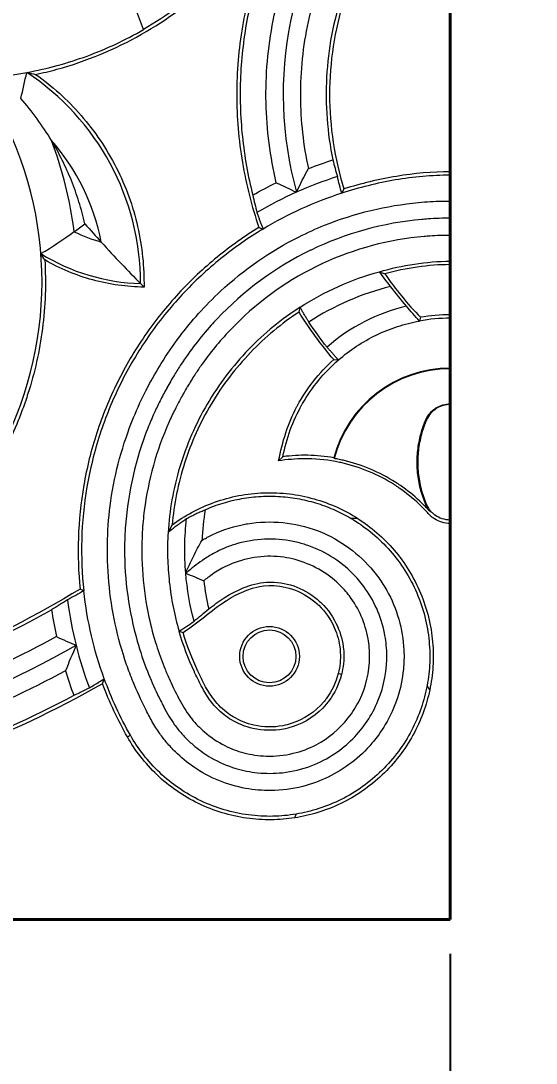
# Model space of a CAD drawing. Header units: millimetres. Extents: x 0 to 2376, y 0 to 1680.
# Drawn here: x 1218.1 to 1368, y 588.2 to 891.4 of the extents above; entities that cross this region are included whole.
import ezdxf

# ---------------------------------------------------------------- set-up
doc = ezdxf.new("R2010")
doc.units = ezdxf.units.MM
doc.layers.get('0').update_dxf_attribs({"lineweight": 35})
doc.layers.add('Архио', color=252, linetype='Continuous', lineweight=40)
doc.layers.add('Размеры', color=5, linetype='Continuous', lineweight=9)
doc.styles.add('Размер', font='arial.ttf', dxfattribs={"width": 0.8})
doc.dimstyles.new('M 1-1_h36_(M 1-8)', dxfattribs={"dimscale": 2, "dimtxt": 32, "dimasz": 25, "dimexe": 10, "dimexo": 5, "dimgap": 5, "dimtad": 1, "dimdec": 0, "dimtxsty": 'Размер', "dimblk": 'OBLIQUE', "dimcen": 2.5, "dimadec": 0, "dimazin": 0, "dimtfac": 1, "dimtdec": 0, "dimtmove": 0, "dimatfit": 3, "dimfxl": 0, "dimarcsym": 0})

# ---------------------------------------------------------------- blocks, each defined once
blk = doc.blocks.new('_Oblique')
at = {"color": 0, "linetype": 'ByBlock', "lineweight": -2}
blk.add_line((-0.5, -0.5), (0.5, 0.5), dxfattribs=at)
blk = doc.blocks.new('*D35')
at = {"layer": 'Defpoints', "color": 0, "transparency": 16777216}
for p in [(843, 630), (1343, 630), (1343, 510)]:
    blk.add_point(p, dxfattribs=at)
at = {"layer": 'Размеры', "color": 0, "lineweight": -2, "transparency": 16777216}
for p, q in [((843, 620), (843, 490)), ((1343, 620), (1343, 490)), ((843, 510), (1343, 510))]:
    blk.add_line(p, q, dxfattribs=at)
at = {"layer": 'Размеры', "color": 0, "lineweight": -2, "transparency": 16777216, "xscale": 50, "yscale": 50, "zscale": 50, "rotation": 180}
blk.add_blockref('_Oblique', (843, 510), dxfattribs=at)
at = {"layer": 'Размеры', "color": 0, "lineweight": -2, "transparency": 16777216, "xscale": 50, "yscale": 50, "zscale": 50}
blk.add_blockref('_Oblique', (1343, 510), dxfattribs=at)
at = {"layer": 'Размеры', "color": 0, "transparency": 16777216, "insert": (1093, 552.68), "char_height": 64, "attachment_point": 5, "style": 'Размер'}
blk.add_mtext('500', dxfattribs=at)

msp = doc.modelspace()

# ---------------------------------------------------------------- linework, layer by layer
at = {"layer": 'Архио'}
for p, q in [((1343, 630), (1343, 1170)), ((843, 630), (1343, 630))]:
    msp.add_line(p, q, dxfattribs=at)
at = {"layer": 'Размеры', "linetype": 'Continuous', "lineweight": 15}
for p, q in [((1253.81, 888.9), (1247.79, 904.9)), ((1312.09, 842.51), (1311.44, 841.26)), ((1287.35, 831.28), (1288.56, 830.85)), ((1322.39, 818.44), (1324, 817.84)), ((1252.95, 814.98), (1253.94, 813.96)), ((1299.03, 806.71), (1299.34, 808.11)), ((1334.39, 805.17), (1334.04, 804.09)), ((1309.11, 792.86), (1310.51, 792.76)), ((1293.1, 763.44), (1294.34, 764.62)), ((1309.3, 764.09), (1309.15, 764.32)), ((1316.15, 746.63), (1314.18, 746.67)), ((1337.26, 748.56), (1337.29, 748.58)), ((1262.11, 744.75), (1260.94, 742.57)), ((1236.42, 725.59), (1235.36, 726.12)), ((1264.14, 713.89), (1265.3, 713.49)), ((1311.37, 701.23), (1310.43, 701.53)), ((1241.86, 698.59), (1242.38, 700.04)), ((1337.04, 696.75), (1336.28, 698.06)), ((1249.1, 683.11), (1249.97, 683.6)), ((1297.78, 659.56), (1298.18, 660.64))]:
    msp.add_line(p, q, dxfattribs=at)
for radius in [8.68, 7.68]:
    msp.add_circle((1290.45, 706.54), radius, dxfattribs=at)
for centre, radius, start, end in [((1400.54, 870), 106.12, 141.322, 195.5421), ((1179.47, 814.99), 73.47, 359.9934, 56.6948), ((1118.5, 815.5), 105.77, 278.8484, 34.1329), ((1179.47, 814.99), 63.19, 11.0221, 41.1812), ((1118.5, 815.5), 116.05, 7.2143, 20.7378), ((1344.88, 737.41), 114.1, 107.6842, 120.6006), ((1254.61, 873.18), 47.94, 244.0431, 254.1202), ((1254.61, 873.18), 58.22, 238.2182, 268.3594), ((1344.88, 737.41), 79.1, 104.0645, 122.9398), ((1343, 755.38), 54.53, 103.4742, 131.0628), ((1343, 755.38), 35.01, 90, 165.2081), ((1343, 755.38), 34.81, 90, 165.5109), ((1093, 958.67), 286.17, 251.6657, 299.562)]:
    msp.add_arc(centre, radius, start, end, dxfattribs=at)
for points, knots in [([(1165.34, 880.07), (1162.34, 881.15), (1157.51, 883.15), (1145.18, 889.39), (1129.28, 900.8), (1117.04, 915.14), (1107.51, 930.3), (1102.44, 941.38), (1097.86, 957.57), (1095.88, 971.03), (1095.88, 985.87), (1097.44, 998.83), (1099.82, 1008.12), (1102.9, 1016.59), (1105.95, 1023.09), (1112.64, 1033.89), (1120.22, 1042.26), (1130.71, 1050.64), (1142.15, 1057.65), (1157.84, 1063.06), (1171.37, 1064.73), (1181.51, 1064.82), (1188.73, 1064.3), (1199.88, 1062.79), (1209.32, 1060.94), (1220.04, 1057.68), (1230.52, 1053.63), (1239.05, 1049.22), (1243.84, 1046.33)], [116.808412, 116.808412, 116.808412, 116.808412, 126.38749, 132.476393, 158.314987, 184.679389, 188.590675, 211.99811, 220.956232, 239.042734, 252.734477, 265.384236, 278.03675, 281.474688, 292.44831, 299.518941, 319.550414, 326.062168, 339.699928, 359.668778, 375.574311, 380.335094, 390.089792, 397.269004, 414.090521, 418.915033, 430.888375, 447.69052, 447.69052, 447.69052, 447.69052]), ([(1292.42, 844.33), (1291.53, 848.07), (1290.83, 851.9), (1289.83, 859.68), (1289.53, 863.63), (1289.36, 871.59), (1289.48, 875.59), (1290.18, 883.59), (1290.74, 887.59), (1292.3, 895.49), (1293.3, 899.4), (1295.7, 907.06), (1297.11, 910.82), (1300.29, 918.11), (1302.07, 921.65), (1305.96, 928.47), (1308.07, 931.75), (1310.31, 934.87)], [0, 0, 0, 0, 0.125, 0.125, 0.25, 0.25, 0.375, 0.375, 0.5, 0.5, 0.625, 0.625, 0.75, 0.75, 0.875, 0.875, 1, 1, 1, 1]), ([(1319.19, 930.06), (1317.12, 927.26), (1315.17, 924.32), (1311.57, 918.2), (1309.92, 915.02), (1306.95, 908.46), (1305.63, 905.09), (1303.36, 898.19), (1302.4, 894.67), (1300.88, 887.55), (1300.32, 883.95), (1299.57, 876.72), (1299.4, 873.1), (1299.43, 865.91), (1299.64, 862.34), (1300.43, 855.29), (1301, 851.82), (1301.74, 848.42)], [0, 0, 0, 0, 0.125, 0.125, 0.25, 0.25, 0.375, 0.375, 0.5, 0.5, 0.625, 0.625, 0.75, 0.75, 0.875, 0.875, 1, 1, 1, 1]), ([(1287.35, 908.72), (1285.27, 902.61), (1283.65, 896.25), (1281.47, 883.26), (1280.92, 876.63), (1280.92, 863.37), (1281.47, 856.74), (1283.65, 843.75), (1285.27, 837.39), (1287.35, 831.28)], [0, 0, 0, 0, 0.25, 0.25, 0.5, 0.5, 0.75, 0.75, 1, 1, 1, 1]), ([(1288.56, 909.15), (1286.69, 903.8), (1285.18, 898.24), (1282.98, 886.88), (1282.29, 881.09), (1281.77, 869.43), (1281.95, 863.57), (1283.15, 851.99), (1284.17, 846.27), (1285.59, 840.7)], [0, 0, 0, 0, 0.25, 0.25, 0.5, 0.5, 0.75, 0.75, 1, 1, 1, 1]), ([(1222.42, 875.83), (1224.5, 876.26), (1235.22, 878.83), (1253.46, 886.44), (1267.66, 896.88), (1273.94, 902.75)], [0, 0, 0, 0, 6.387636, 33.119613, 58.8947, 58.8947, 58.8947, 58.8947]), ([(1311.44, 898.74), (1310.22, 894.97), (1309.23, 891.09), (1307.76, 883.17), (1307.27, 879.14), (1306.83, 871.04), (1306.88, 866.97), (1307.49, 858.88), (1308.06, 854.87), (1308.88, 850.94)], [0, 0, 0, 0, 0.25, 0.25, 0.5, 0.5, 0.75, 0.75, 1, 1, 1, 1]), ([(1312.09, 897.49), (1310.73, 893.11), (1309.68, 888.59), (1308.27, 879.37), (1307.92, 874.69), (1307.92, 865.31), (1308.27, 860.63), (1309.68, 851.41), (1310.73, 846.89), (1312.09, 842.51)], [0, 0, 0, 0, 0.25, 0.25, 0.5, 0.5, 0.75, 0.75, 1, 1, 1, 1]), ([(1241.86, 698.59), (1214.61, 682.99), (1184.83, 671.69), (1122.84, 658.78), (1090.38, 657.3), (1043.19, 662.77), (1027.59, 665.84), (1006.39, 671.67), (1000.02, 673.64), (990.32, 677.25), (986.38, 678.87), (967.68, 687.56), (953.65, 697.43), (930.13, 721.03), (920.34, 735.06), (906.46, 764.93), (902.12, 781), (899.02, 813.95), (900.43, 831.05), (908.93, 863.25), (915.94, 878.49), (925.28, 892.07)], [0, 0, 0, 0, 94.183734, 94.397581, 189.962168, 190.408808, 236.950479, 237.502776, 256.361221, 256.935721, 268.567771, 269.113464, 318.812115, 319.250378, 369.056459, 369.387292, 418.068425, 418.285054, 468.656779, 468.767932, 518.226812, 518.226812, 518.226812, 518.226812]), ([(1219.82, 876.39), (1225.85, 877.48), (1231.69, 879.08), (1243.03, 883.25), (1248.51, 885.82), (1253.81, 888.9)], [0, 0, 0, 0, 0.5, 0.5, 1, 1, 1, 1]), ([(1233.54, 695.13), (1208.84, 681.97), (1182.21, 672.26), (1123.62, 659.86), (1091.2, 658.29), (1044.04, 663.64), (1028.45, 666.68), (1007.26, 672.46), (1000.89, 674.41), (991.18, 677.98), (987.25, 679.59), (968.54, 688.21), (954.5, 698.04), (930.97, 721.58), (921.17, 735.59), (907.34, 765.45), (903.03, 781.51), (900.03, 814.44), (901.5, 831.52), (909.29, 860.43), (914.5, 872.67), (921.25, 883.94)], [10.01263, 10.01263, 10.01263, 10.01263, 94.070978, 94.284826, 189.849413, 190.296053, 236.837723, 237.39002, 256.248466, 256.822965, 268.455016, 269.000709, 318.69936, 319.137623, 368.943703, 369.274537, 417.95567, 418.172299, 468.544024, 468.655177, 508.101426, 508.101426, 508.101426, 508.101426]), ([(1235.36, 726.12), (1210.22, 710.73), (1182.5, 699.42), (1124.5, 686.17), (1093.97, 684.34), (1049.59, 689.09), (1034.91, 691.89), (1015.15, 697.24), (1009.28, 699.02), (1000.76, 702.17), (997.46, 703.51), (981.99, 710.64), (970.34, 718.86), (950.97, 738.45), (942.93, 750.16), (931.73, 774.98), (928.33, 788.36), (926.24, 815.66), (927.71, 829.82), (935.41, 856.29), (941.56, 868.75), (949.64, 879.74)], [0, 0, 0, 0, 89.227761, 89.470289, 180.084948, 180.565632, 224.592716, 225.194971, 242.505742, 243.140275, 252.696672, 253.303193, 294.694414, 295.177024, 336.692157, 337.050854, 377.617526, 377.862623, 419.914903, 420.033159, 461.325805, 461.325805, 461.325805, 461.325805]), ([(1222.42, 875.83), (1224.79, 874.16), (1227.1, 872.32), (1231.53, 868.33), (1233.64, 866.18), (1237.62, 861.61), (1239.49, 859.19), (1242.91, 854.12), (1244.47, 851.46), (1247.26, 845.99), (1248.48, 843.17), (1250.55, 837.42), (1251.41, 834.5), (1252.75, 828.61), (1253.24, 825.65), (1253.85, 819.77), (1253.98, 816.84), (1253.94, 813.96)], [0, 0, 0, 0, 0.125, 0.125, 0.25, 0.25, 0.375, 0.375, 0.5, 0.5, 0.625, 0.625, 0.75, 0.75, 0.875, 0.875, 1, 1, 1, 1]), ([(943.5, 872.41), (938.07, 863.62), (933.79, 854.07), (926.84, 830.7), (925.27, 816.42), (927.21, 788.87), (930.57, 775.34), (941.71, 750.23), (949.76, 738.37), (969.19, 718.49), (980.9, 710.13), (996.46, 702.85), (999.79, 701.47), (1008.38, 698.26), (1014.29, 696.45), (1034.22, 691.02), (1049.03, 688.16), (1093.8, 683.31), (1124.62, 685.15), (1179.59, 697.75), (1204.28, 707.29), (1227.05, 720.08)], [10.880108, 10.880108, 10.880108, 10.880108, 41.876748, 41.995004, 84.047283, 84.292381, 124.859052, 125.21775, 166.732883, 167.215492, 208.606714, 209.213235, 218.769632, 219.404164, 236.714936, 237.31719, 281.344275, 281.824958, 372.439617, 372.682145, 451.029798, 451.029798, 451.029798, 451.029798]), ([(1236.72, 832.36), (1236.24, 834.52), (1235.67, 836.65), (1234.37, 840.84), (1233.64, 842.91), (1232.01, 846.97), (1231.11, 848.96), (1229.18, 852.85), (1228.14, 854.75), (1227.03, 856.6)], [0, 0, 0, 0, 0.25, 0.25, 0.5, 0.5, 0.75, 0.75, 1, 1, 1, 1]), ([(1343, 846.49), (1337.67, 846.49), (1332.31, 846.01), (1321.74, 844.21), (1316.51, 842.89), (1311.44, 841.26)], [0, 0, 0, 0, 0.5, 0.5, 1, 1, 1, 1]), ([(1343, 847.49), (1337.78, 847.49), (1332.55, 847.03), (1322.19, 845.32), (1317.07, 844.06), (1312.09, 842.51)], [0, 0, 0, 0, 0.5, 0.5, 1, 1, 1, 1]), ([(1311.44, 841.26), (1307.45, 839.97), (1303.52, 838.45), (1295.87, 834.97), (1292.15, 833.01), (1288.56, 830.85)], [0, 0, 0, 0, 0.5, 0.5, 1, 1, 1, 1]), ([(1270.85, 740.33), (1271.26, 740.57), (1271.84, 740.9), (1275.54, 742.86), (1279.56, 744.29), (1290.28, 746.3), (1298.96, 745.43), (1312.33, 739.78), (1319.51, 733.76), (1327.13, 721.86), (1329.76, 712.58), (1329.43, 698.92), (1326.29, 689.41), (1318.54, 678.5), (1310.23, 672.13), (1299.71, 668.26), (1291.51, 667.21), (1283.21, 667.92), (1275.53, 670.17), (1268.63, 673.87), (1263.77, 677.91), (1260.62, 681.31), (1258.77, 683.7), (1257.35, 685.83), (1255.92, 688.22), (1253.63, 692.64), (1251.12, 698.09), (1248.02, 706.28), (1244.22, 719.87), (1242.73, 736.05), (1244.47, 756.42), (1248.52, 771.09), (1253.41, 781.74), (1256.12, 786.97), (1259.16, 792.29), (1264.04, 799.41), (1269.82, 806.44), (1280.48, 817.32), (1292.98, 825.99), (1312.53, 834.81), (1326.67, 838.22), (1339.14, 838.96), (1342.2, 839), (1343, 839)], [29.569787, 29.569787, 29.569787, 29.569787, 31.016517, 31.577559, 42.132833, 43.671143, 64.29781, 67.413183, 87.204077, 91.516342, 109.763793, 115.351713, 132.421617, 139.085195, 155.337211, 163.178665, 172.553816, 179.953657, 188.057577, 196.42398, 203.312606, 206.939796, 210.32299, 212.372288, 214.617617, 218.674644, 227.292086, 232.595879, 244.934106, 269.608589, 280.941492, 306.145395, 314.950708, 316.075444, 323.807502, 333.315193, 341.943624, 351.081605, 378.975732, 387.115883, 415.363029, 422.168455, 424.561367, 424.561367, 424.561367, 424.561367]), ([(1343, 834), (1340.85, 834), (1338.09, 833.9), (1324.17, 832.8), (1312.53, 829.59), (1292.21, 819.75), (1282.22, 812.38), (1270.78, 799.94), (1266.64, 794.54), (1262.66, 788.25), (1261.3, 785.89), (1259.9, 783.35), (1258.6, 780.9), (1256.76, 777.06), (1251.85, 765.48), (1248.77, 752.11), (1247.93, 731.04), (1249.92, 716.58), (1254.6, 702.73), (1257.34, 696.44), (1259.52, 692.14), (1261.14, 689.18), (1262.32, 687.37), (1263.65, 685.54), (1264.79, 684.15), (1266.7, 682.14), (1269.32, 679.74), (1273.96, 676.51), (1280.14, 673.85), (1287.2, 672.43), (1294.7, 672.45), (1302.44, 674.29), (1311.31, 678.92), (1318.01, 685.59), (1323.37, 695.74), (1325.05, 704.71), (1323.7, 716.37), (1320.15, 724.41), (1312.27, 733.53), (1305.01, 738.02), (1293.17, 741.11), (1284.97, 740.78), (1277.04, 737.98), (1273.98, 736.44), (1271.21, 734.69), (1269.14, 733.16), (1267.35, 731.75), (1266.33, 730.96), (1266.07, 730.76)], [27.493216, 27.493216, 27.493216, 27.493216, 33.941094, 35.785431, 69.373207, 69.569433, 103.556185, 105.965271, 120.296971, 123.916019, 128.283563, 128.472353, 132.610368, 136.600213, 141.249789, 170.325995, 177.292299, 204.491067, 213.688049, 221.08614, 225.050352, 228.173254, 231.189122, 231.521379, 234.971766, 236.553603, 239.857862, 245.602736, 253.462156, 259.913688, 267.123157, 275.805703, 283.588053, 296.958245, 303.615758, 317.872849, 323.74177, 338.696894, 343.608487, 359.840826, 363.562401, 380.300502, 383.733993, 388.736369, 390.561565, 393.569772, 396.438934, 397.423632, 397.423632, 397.423632, 397.423632]), ([(1286.8, 835.62), (1286.91, 835.3), (1287.13, 834.65), (1287.48, 833.7), (1287.83, 832.74), (1288.19, 831.79), (1288.44, 831.16), (1288.56, 830.85)], [0, 0, 0, 0, 0.200202, 0.400298, 0.600294, 0.800193, 1, 1, 1, 1]), ([(1287.35, 831.28), (1283.19, 828.73), (1279.11, 825.85), (1271.28, 819.44), (1267.52, 815.92), (1260.48, 808.3), (1257.2, 804.2), (1251.22, 795.52), (1248.53, 790.95), (1243.84, 781.45), (1241.83, 776.54), (1238.57, 766.52), (1237.31, 761.42), (1235.53, 751.2), (1235.01, 746.08), (1234.68, 735.97), (1234.86, 730.98), (1235.36, 726.12)], [0, 0, 0, 0, 0.125, 0.125, 0.25, 0.25, 0.375, 0.375, 0.5, 0.5, 0.625, 0.625, 0.75, 0.75, 0.875, 0.875, 1, 1, 1, 1]), ([(1288.56, 830.85), (1284.37, 828.32), (1280.27, 825.46), (1272.38, 819.09), (1268.6, 815.58), (1261.51, 807.97), (1258.2, 803.87), (1252.18, 795.18), (1249.48, 790.6), (1244.76, 781.08), (1242.75, 776.14), (1239.49, 766.09), (1238.23, 760.98), (1236.47, 750.72), (1235.97, 745.59), (1235.68, 735.46), (1235.89, 730.46), (1236.42, 725.59)], [0, 0, 0, 0, 0.125, 0.125, 0.25, 0.25, 0.375, 0.375, 0.5, 0.5, 0.625, 0.625, 0.75, 0.75, 0.875, 0.875, 1, 1, 1, 1]), ([(1343, 829), (1341.03, 829), (1338.5, 828.91), (1325.76, 827.93), (1315.1, 825.1), (1296.37, 816.37), (1287.11, 809.83), (1276.34, 798.73), (1272.4, 793.91), (1268.58, 788.28), (1267.27, 786.16), (1265.91, 783.88), (1264.66, 781.68), (1262.85, 778.22), (1257.93, 767.82), (1254.57, 755.74), (1252.79, 736.53), (1253.84, 723.22), (1257.27, 710.3), (1259.39, 704.4), (1261.11, 700.33), (1262.4, 697.53), (1263.29, 695.77), (1264.25, 693.93), (1265.03, 692.49), (1266.35, 690.32), (1268.25, 687.69), (1271.85, 683.97), (1276.98, 680.55), (1283.15, 678.21), (1289.93, 677.2), (1297.18, 677.95), (1305.76, 681.17), (1312.41, 686.74), (1318.03, 695.61), (1319.93, 703.77), (1319.06, 714.48), (1315.8, 721.87), (1308.51, 730.15), (1301.68, 733.98), (1290.7, 736.23), (1283.21, 735.3), (1276.26, 732.02), (1273.64, 730.3), (1271.91, 728.98), (1271.39, 728.58), (1271.32, 728.53)], [27.480247, 27.480247, 27.480247, 27.480247, 33.941094, 35.785431, 69.373207, 69.569433, 103.556185, 105.965271, 120.296971, 123.916019, 128.283563, 128.472353, 132.610368, 136.600213, 141.249789, 170.325995, 177.292299, 204.491067, 213.688049, 221.08614, 225.050352, 228.173254, 231.189122, 231.521379, 234.971766, 236.553603, 239.857862, 245.602736, 253.462156, 259.913688, 267.123157, 275.805703, 283.588053, 296.958245, 303.615758, 317.872849, 323.74177, 338.696894, 343.608487, 359.840826, 363.562401, 380.300502, 383.733993, 388.736369, 390.561565, 390.868921, 390.868921, 390.868921, 390.868921]), ([(1241.5, 827.07), (1243.48, 824.88), (1245.41, 822.79), (1249.22, 818.78), (1251.09, 816.85), (1252.95, 814.98)], [0, 0, 0, 0, 0.5, 0.5, 1, 1, 1, 1]), ([(1225.08, 821.85), (1225.28, 818.5), (1225.32, 815.15), (1225.09, 808.49), (1224.82, 805.18), (1223.56, 795.38), (1222.12, 789.02), (1219.7, 781.45), (1219.19, 779.96), (1218.37, 777.75), (1218.09, 777.01), (1217.51, 775.55), (1217.21, 774.82), (1215.68, 771.17), (1214.3, 768.27), (1211.27, 762.55), (1209.61, 759.74), (1206, 754.24), (1204.06, 751.55), (1199.91, 746.35), (1197.7, 743.83), (1193.05, 739), (1190.6, 736.69), (1185.49, 732.3), (1182.83, 730.23), (1177.34, 726.35), (1174.5, 724.54), (1168.7, 721.21), (1165.73, 719.69), (1159.7, 716.95), (1156.64, 715.73), (1147.39, 712.51), (1141.12, 710.97), (1134.92, 710.01)], [0, 0, 0, 0, 0.0625, 0.0625, 0.125, 0.125, 0.25, 0.25, 0.28125, 0.28125, 0.296875, 0.296875, 0.3125, 0.3125, 0.375, 0.375, 0.4375, 0.4375, 0.5, 0.5, 0.5625, 0.5625, 0.625, 0.625, 0.6875, 0.6875, 0.75, 0.75, 0.8125, 0.8125, 0.875, 0.875, 1, 1, 1, 1]), ([(1253.94, 813.96), (1251.45, 813.99), (1248.94, 814.17), (1243.95, 814.87), (1241.46, 815.38), (1236.57, 816.71), (1234.17, 817.54), (1229.5, 819.48), (1227.24, 820.6), (1225.08, 821.85)], [0, 0, 0, 0, 0.25, 0.25, 0.5, 0.5, 0.75, 0.75, 1, 1, 1, 1]), ([(1322.39, 818.44), (1325.73, 819.37), (1329.15, 820.14), (1336.05, 821.19), (1339.53, 821.49), (1343, 821.49)], [0, 0, 0, 0, 0.5, 0.5, 1, 1, 1, 1]), ([(1343, 820.49), (1339.8, 820.49), (1336.6, 820.23), (1330.24, 819.31), (1327.09, 818.64), (1324, 817.84)], [0, 0, 0, 0, 0.5, 0.5, 1, 1, 1, 1]), ([(1299.34, 808.11), (1302.88, 810.39), (1306.61, 812.42), (1314.34, 815.88), (1318.33, 817.32), (1322.39, 818.44)], [0, 0, 0, 0, 0.5, 0.5, 1, 1, 1, 1]), ([(1299.34, 808.11), (1296.68, 806.4), (1294.08, 804.51), (1289.07, 800.4), (1286.65, 798.18), (1282.07, 793.43), (1279.9, 790.91), (1275.87, 785.59), (1274.01, 782.81), (1270.63, 777.04), (1269.11, 774.05), (1266.45, 767.94), (1265.3, 764.81), (1263.4, 758.5), (1262.64, 755.3), (1261.51, 748.92), (1261.14, 745.73), (1260.94, 742.57)], [0, 0, 0, 0, 0.125, 0.125, 0.25, 0.25, 0.375, 0.375, 0.5, 0.5, 0.625, 0.625, 0.75, 0.75, 0.875, 0.875, 1, 1, 1, 1]), ([(1299.03, 806.71), (1296.52, 805.05), (1294.07, 803.24), (1289.35, 799.31), (1287.08, 797.19), (1282.76, 792.69), (1280.71, 790.3), (1276.89, 785.29), (1275.11, 782.66), (1271.88, 777.23), (1270.41, 774.42), (1267.82, 768.67), (1266.7, 765.74), (1264.79, 759.79), (1264.01, 756.79), (1262.8, 750.76), (1262.37, 747.75), (1262.11, 744.75)], [0, 0, 0, 0, 0.125, 0.125, 0.25, 0.25, 0.375, 0.375, 0.5, 0.5, 0.625, 0.625, 0.75, 0.75, 0.875, 0.875, 1, 1, 1, 1]), ([(1301.87, 803.79), (1301.7, 804.07), (1301.35, 804.64), (1300.84, 805.49), (1300.34, 806.36), (1299.83, 807.23), (1299.5, 807.82), (1299.34, 808.11)], [0, 0, 0, 0, 0.198017, 0.397044, 0.597063, 0.798055, 1, 1, 1, 1]), ([(1310.51, 792.76), (1312.15, 794.19), (1313.9, 795.52), (1317.59, 797.95), (1319.52, 799.04), (1323.51, 800.97), (1325.57, 801.79), (1329.77, 803.16), (1331.9, 803.7), (1334.04, 804.09)], [0, 0, 0, 0, 0.25, 0.25, 0.5, 0.5, 0.75, 0.75, 1, 1, 1, 1]), ([(1310.51, 792.76), (1310.28, 793.01), (1309.82, 793.5), (1309.15, 794.25), (1308.48, 794.99), (1307.83, 795.74), (1307.4, 796.24), (1307.18, 796.49)], [0, 0, 0, 0, 0.202014, 0.402987, 0.602953, 0.801946, 1, 1, 1, 1]), ([(1293.1, 763.44), (1294.14, 768.92), (1295.87, 774.4), (1301.2, 784.43), (1304.89, 789.04), (1309.11, 792.86)], [0, 0, 0, 0, 16.723612, 17.064784, 34.129568, 34.129568, 34.129568, 34.129568]), ([(1294.34, 764.62), (1295.35, 769.92), (1297.27, 775.17), (1302.73, 784.74), (1306.35, 789.14), (1310.51, 792.76)], [0, 0, 0, 0, 16.723612, 17.064784, 34.129568, 34.129568, 34.129568, 34.129568]), ([(1337.26, 748.56), (1336.77, 749.11), (1336.36, 749.72), (1336.01, 750.46), (1335.97, 750.55), (1335.91, 750.67), (1335.89, 750.72), (1335.86, 750.81), (1335.76, 751.03), (1335.67, 751.25), (1335.46, 751.78), (1335.32, 752.14), (1334.67, 753.96), (1334.25, 755.48), (1333.64, 758.58), (1333.45, 760.16), (1333.33, 763.34), (1333.39, 764.94), (1333.75, 768.1), (1334.05, 769.66), (1334.66, 771.92), (1334.9, 772.67), (1335.29, 773.76), (1335.49, 774.3), (1335.74, 774.92), (1335.87, 775.21), (1335.91, 775.32), (1335.93, 775.36), (1335.94, 775.38), (1335.97, 775.44), (1335.98, 775.48), (1336.29, 776.15), (1336.68, 776.77), (1337.65, 777.88), (1338.22, 778.38), (1339.49, 779.19), (1340.18, 779.5), (1341.59, 779.9), (1342.31, 780), (1343, 780)], [0, 0, 0, 0, 0.0625, 0.0625, 0.070312, 0.070312, 0.074219, 0.074219, 0.078125, 0.09375, 0.09375, 0.125, 0.125, 0.25, 0.25, 0.375, 0.375, 0.5, 0.5, 0.625, 0.625, 0.6875, 0.6875, 0.71875, 0.734375, 0.742188, 0.744141, 0.744141, 0.746094, 0.746094, 0.75, 0.75, 0.8125, 0.8125, 0.875, 0.875, 0.9375, 0.9375, 1, 1, 1, 1]), ([(1343, 779.8), (1342.33, 779.8), (1341.62, 779.7), (1340.24, 779.31), (1339.57, 779.01), (1338.33, 778.21), (1337.77, 777.73), (1336.84, 776.63), (1336.46, 776.03), (1336.16, 775.38), (1336.14, 775.34), (1336.11, 775.26), (1336.09, 775.22), (1336.03, 775.08), (1335.92, 774.82), (1335.67, 774.2), (1335.46, 773.66), (1335.08, 772.57), (1334.84, 771.83), (1334.23, 769.57), (1333.93, 768.02), (1333.58, 764.87), (1333.53, 763.28), (1333.66, 760.11), (1333.85, 758.53), (1334.46, 755.44), (1334.88, 753.93), (1335.54, 752.12), (1335.68, 751.77), (1335.89, 751.23), (1335.99, 751.01), (1336.08, 750.79), (1336.12, 750.71), (1336.13, 750.67), (1336.19, 750.55), (1336.23, 750.47), (1336.42, 750.07), (1336.61, 749.76), (1336.91, 749.31), (1337.01, 749.17), (1337.18, 748.96), (1337.24, 748.89), (1337.35, 748.76), (1337.41, 748.69), (1337.47, 748.62)], [0, 0, 0, 0, 0.0625, 0.0625, 0.125, 0.125, 0.1875, 0.1875, 0.25, 0.25, 0.253906, 0.253906, 0.257812, 0.257812, 0.265625, 0.28125, 0.3125, 0.3125, 0.375, 0.375, 0.5, 0.5, 0.625, 0.625, 0.75, 0.75, 0.875, 0.875, 0.90625, 0.90625, 0.921875, 0.925781, 0.925781, 0.929687, 0.929687, 0.9375, 0.9375, 0.96875, 0.96875, 0.984375, 0.984375, 0.992187, 0.992187, 1, 1, 1, 1]), ([(1309.15, 764.32), (1306.66, 764.75), (1301.71, 765.21), (1296.74, 764.93), (1294.34, 764.62)], [95.434098, 95.434098, 95.434098, 95.434098, 103.208025, 110.650872, 110.650872, 110.650872, 110.650872]), ([(1337.26, 748.56), (1337.17, 748.65), (1337.04, 748.79), (1336.55, 749.33), (1336.01, 749.91), (1335.12, 750.81), (1332.84, 753), (1330.09, 755.2), (1322.97, 759.91), (1316.78, 762.51), (1310.49, 763.87), (1309.64, 764.03), (1309.3, 764.09)], [61.923588, 61.923588, 61.923588, 61.923588, 62.301018, 62.506103, 64.140445, 64.727792, 66.366867, 73.80847, 75.462672, 92.435428, 94.052401, 95.096787, 95.096787, 95.096787, 95.096787]), ([(1343, 745.2), (1343, 745.2), (1341.38, 745.2), (1339.52, 745.74), (1337.87, 746.91), (1337.32, 747.36), (1336.94, 747.73), (1336.3, 748.39), (1335.77, 749), (1334.88, 749.93), (1332.57, 752.17), (1329.78, 754.44), (1322.55, 759.26), (1316.22, 761.87), (1307.16, 763.73), (1301.08, 764.3), (1295.56, 763.77), (1293.1, 763.44)], [55.32499, 55.32499, 55.32499, 55.32499, 55.325431, 60.177234, 60.922583, 61.377453, 62.301018, 62.506103, 64.140445, 64.727792, 66.366867, 73.80847, 75.462672, 92.435428, 94.052401, 103.208025, 110.650872, 110.650872, 110.650872, 110.650872]), ([(1262.11, 744.75), (1263.92, 746.1), (1265.86, 747.34), (1269.99, 749.57), (1272.17, 750.54), (1276.71, 752.17), (1279.08, 752.82), (1283.9, 753.75), (1286.36, 754.03), (1291.31, 754.2), (1293.78, 754.09), (1298.66, 753.5), (1301.06, 753.02), (1305.71, 751.71), (1307.95, 750.89), (1312.23, 748.95), (1314.25, 747.85), (1316.15, 746.63)], [0, 0, 0, 0, 0.125, 0.125, 0.25, 0.25, 0.375, 0.375, 0.5, 0.5, 0.625, 0.625, 0.75, 0.75, 0.875, 0.875, 1, 1, 1, 1]), ([(1271.73, 749.2), (1273.41, 749.94), (1275.15, 750.59), (1278.71, 751.67), (1280.53, 752.11), (1284.24, 752.76), (1286.11, 752.98), (1289.88, 753.18), (1291.76, 753.17), (1295.5, 752.91), (1297.36, 752.67), (1301, 751.98), (1302.78, 751.53), (1306.24, 750.44), (1307.92, 749.79), (1311.15, 748.35), (1312.7, 747.54), (1314.18, 746.67)], [0, 0, 0, 0, 0.125, 0.125, 0.25, 0.25, 0.375, 0.375, 0.5, 0.5, 0.625, 0.625, 0.75, 0.75, 0.875, 0.875, 1, 1, 1, 1]), ([(1266.33, 746.61), (1266.52, 746.72), (1266.92, 746.94), (1267.51, 747.26), (1268.11, 747.56), (1268.7, 747.86), (1269.31, 748.15), (1269.91, 748.43), (1270.52, 748.69), (1271.12, 748.95), (1271.53, 749.12), (1271.73, 749.2)], [0, 0, 0, 0, 0.110565, 0.221272, 0.332118, 0.443101, 0.554219, 0.665469, 0.77685, 0.888361, 1, 1, 1, 1]), ([(1260.94, 742.57), (1261.11, 742.72), (1261.46, 743.02), (1261.98, 743.45), (1262.51, 743.88), (1263.04, 744.29), (1263.58, 744.7), (1264.12, 745.1), (1264.67, 745.49), (1265.22, 745.87), (1265.77, 746.25), (1266.14, 746.49), (1266.33, 746.61)], [0, 0, 0, 0, 0.099264, 0.198664, 0.29821, 0.397913, 0.497781, 0.597827, 0.69806, 0.798492, 0.899135, 1, 1, 1, 1]), ([(1266.07, 730.76), (1265.84, 733.4), (1265.75, 736.05), (1265.84, 741.34), (1266.02, 743.99), (1266.33, 746.61)], [0, 0, 0, 0, 0.5, 0.5, 1, 1, 1, 1]), ([(1314.18, 746.67), (1316.1, 745.54), (1317.97, 744.24), (1321.58, 741.33), (1323.3, 739.71), (1326.52, 736.18), (1328.01, 734.27), (1330.69, 730.22), (1331.88, 728.07), (1333.9, 723.62), (1334.73, 721.31), (1336.03, 716.63), (1336.49, 714.25), (1337.03, 709.5), (1337.12, 707.14), (1336.94, 702.51), (1336.68, 700.25), (1336.28, 698.06)], [0, 0, 0, 0, 0.125, 0.125, 0.25, 0.25, 0.375, 0.375, 0.5, 0.5, 0.625, 0.625, 0.75, 0.75, 0.875, 0.875, 1, 1, 1, 1]), ([(1316.15, 746.63), (1318.05, 745.42), (1319.9, 744.04), (1323.44, 740.97), (1325.13, 739.27), (1328.26, 735.6), (1329.7, 733.62), (1332.28, 729.43), (1333.41, 727.23), (1335.32, 722.67), (1336.1, 720.31), (1337.27, 715.54), (1337.67, 713.12), (1338.09, 708.32), (1338.11, 705.92), (1337.82, 701.25), (1337.5, 698.96), (1337.04, 696.75)], [0, 0, 0, 0, 0.125, 0.125, 0.25, 0.25, 0.375, 0.375, 0.5, 0.5, 0.625, 0.625, 0.75, 0.75, 0.875, 0.875, 1, 1, 1, 1]), ([(1337.47, 748.62), (1337.44, 748.62), (1337.38, 748.6), (1337.32, 748.59), (1337.29, 748.58)], [0, 0, 0, 0, 0.488552, 1, 1, 1, 1]), ([(1343, 746.2), (1343, 746.2), (1341.42, 746.2), (1339.6, 746.79), (1338.07, 748.04), (1337.71, 748.37), (1337.54, 748.55), (1337.47, 748.62)], [55.325403, 55.325403, 55.325403, 55.325403, 55.325431, 60.177234, 60.922583, 61.377453, 61.679285, 61.679285, 61.679285, 61.679285]), ([(1260.94, 742.57), (1260.87, 741.37), (1260.82, 740.16), (1260.78, 737.75), (1260.78, 736.54), (1260.87, 732.91), (1261.04, 730.5), (1261.57, 725.7), (1261.94, 723.31), (1262.89, 718.57), (1263.46, 716.21), (1264.14, 713.89)], [0, 0, 0, 0, 0.125, 0.125, 0.25, 0.25, 0.5, 0.5, 0.75, 0.75, 1, 1, 1, 1]), ([(1266.07, 730.76), (1266.79, 732.39), (1267.53, 734.01), (1269.11, 737.22), (1269.95, 738.79), (1270.85, 740.33)], [0, 0, 0, 0, 0.5, 0.5, 1, 1, 1, 1]), ([(1266.07, 730.76), (1266.94, 730.39), (1267.82, 730.01), (1269.57, 729.26), (1270.44, 728.88), (1271.32, 728.53)], [0, 0, 0, 0, 0.5, 0.5, 1, 1, 1, 1]), ([(1272.78, 720.34), (1274.22, 721.45), (1275.68, 722.53), (1277.22, 723.51), (1277.24, 723.53), (1277.27, 723.54), (1277.29, 723.56), (1281.31, 726.11), (1285.94, 728.07), (1295.81, 728.22), (1301.38, 725.97), (1307.36, 720.33), (1310.44, 715.86), (1311.85, 710.58), (1312.18, 705.8), (1311.91, 703.32), (1311.37, 701.23)], [87.015367, 87.015367, 87.015367, 87.015367, 92.467804, 92.467804, 92.467804, 92.553068, 92.553068, 92.553068, 106.764903, 107.149651, 122.740503, 123.392442, 131.678814, 138.701151, 139.616419, 146.09869, 146.09869, 146.09869, 146.09869]), ([(1242.38, 700.04), (1240.9, 704.09), (1239.65, 708.28), (1237.65, 716.82), (1236.9, 721.19), (1236.42, 725.59)], [0, 0, 0, 0, 0.5, 0.5, 1, 1, 1, 1]), ([(1265.3, 713.49), (1269.66, 716.28), (1273.4, 719.88), (1277.76, 722.69), (1277.79, 722.7), (1277.81, 722.71), (1277.83, 722.73), (1281.66, 725.17), (1286.08, 727.05), (1295.49, 727.24), (1300.82, 725.08), (1306.55, 719.74), (1309.48, 715.52), (1310.83, 710.47), (1311.18, 705.9), (1310.94, 703.53), (1310.43, 701.53)], [87.015367, 87.015367, 87.015367, 87.015367, 103.252569, 103.252569, 103.252569, 103.337834, 103.337834, 103.337834, 117.549668, 117.934416, 133.525268, 134.177207, 142.463579, 149.485916, 150.401184, 156.883456, 156.883456, 156.883456, 156.883456]), ([(1311.37, 701.23), (1310.66, 698.47), (1309.25, 695.47), (1304.7, 689.78), (1300.09, 686.7), (1292.44, 684.82), (1286.21, 684.97), (1280.51, 687.22), (1276.19, 690.19), (1273.56, 692.97), (1271.52, 696.22), (1270.14, 698.82), (1269.16, 700.8), (1266.83, 705.8), (1265.32, 709.83), (1264.14, 713.89)], [16.237202, 16.237202, 16.237202, 16.237202, 24.790326, 25.993651, 38.079916, 40.710227, 49.629964, 56.404947, 58.922919, 65.29634, 67.714514, 70.463325, 74.145463, 74.312117, 87.015367, 87.015367, 87.015367, 87.015367]), ([(1310.43, 701.53), (1309.76, 698.9), (1308.41, 696.04), (1304.09, 690.6), (1299.69, 687.68), (1292.42, 685.81), (1286.48, 685.95), (1280.99, 688.11), (1276.88, 690.91), (1274.44, 693.58), (1272.41, 696.65), (1271.05, 699.12), (1270.16, 701.02), (1267.98, 705.81), (1266.41, 709.59), (1265.3, 713.49)], [16.237202, 16.237202, 16.237202, 16.237202, 24.790326, 25.993651, 38.079916, 40.710227, 49.629964, 56.404947, 58.922919, 65.29634, 67.714514, 70.463325, 74.145463, 74.312117, 87.015367, 87.015367, 87.015367, 87.015367]), ([(1228.46, 712.28), (1218.22, 706.65), (1207.56, 701.63), (1185.6, 692.93), (1174.32, 689.25), (1151.38, 683.37), (1139.73, 681.16), (1116.35, 678.22), (1104.63, 677.5), (1093, 677.5)], [0, 0, 0, 0, 0.25, 0.25, 0.5, 0.5, 0.75, 0.75, 1, 1, 1, 1]), ([(1231.07, 702.32), (1220.6, 696.68), (1209.71, 691.64), (1187.31, 682.93), (1175.8, 679.26), (1152.43, 673.38), (1140.57, 671.16), (1116.78, 668.22), (1104.84, 667.5), (1093, 667.5)], [0, 0, 0, 0, 0.25, 0.25, 0.5, 0.5, 0.75, 0.75, 1, 1, 1, 1]), ([(1238.04, 697.36), (1238.53, 697.65), (1239.49, 698.24), (1240.94, 699.13), (1241.9, 699.74), (1242.38, 700.04)], [0, 0, 0, 0, 0.332705, 0.666032, 1, 1, 1, 1]), ([(1336.28, 698.06), (1335.87, 695.87), (1335.3, 693.66), (1333.79, 689.28), (1332.87, 687.11), (1330.65, 682.88), (1329.37, 680.82), (1326.48, 676.91), (1324.87, 675.06), (1321.38, 671.63), (1319.5, 670.06), (1315.54, 667.24), (1313.46, 665.99), (1309.19, 663.85), (1307, 662.96), (1302.59, 661.54), (1300.38, 661.01), (1298.18, 660.64)], [0, 0, 0, 0, 0.125, 0.125, 0.25, 0.25, 0.375, 0.375, 0.5, 0.5, 0.625, 0.625, 0.75, 0.75, 0.875, 0.875, 1, 1, 1, 1]), ([(1238.04, 697.36), (1237.54, 697.11), (1236.55, 696.6), (1235.04, 695.86), (1234.04, 695.38), (1233.54, 695.13)], [0, 0, 0, 0, 0.333403, 0.666733, 1, 1, 1, 1]), ([(1337.04, 696.75), (1336.57, 694.55), (1335.94, 692.33), (1334.32, 687.93), (1333.33, 685.75), (1331, 681.52), (1329.66, 679.47), (1326.66, 675.58), (1325, 673.74), (1321.41, 670.34), (1319.49, 668.78), (1315.44, 665.99), (1313.32, 664.77), (1308.97, 662.67), (1306.74, 661.8), (1302.26, 660.42), (1300.01, 659.91), (1297.78, 659.56)], [0, 0, 0, 0, 0.125, 0.125, 0.25, 0.25, 0.375, 0.375, 0.5, 0.5, 0.625, 0.625, 0.75, 0.75, 0.875, 0.875, 1, 1, 1, 1]), ([(1297.78, 659.56), (1295.56, 659.22), (1293.26, 659.02), (1288.57, 658.98), (1286.18, 659.13), (1281.4, 659.81), (1279.01, 660.34), (1274.31, 661.77), (1272, 662.67), (1267.55, 664.82), (1265.41, 666.07), (1261.37, 668.87), (1259.47, 670.42), (1255.97, 673.75), (1254.37, 675.52), (1251.49, 679.22), (1250.22, 681.15), (1249.1, 683.11)], [0, 0, 0, 0, 0.125, 0.125, 0.25, 0.25, 0.375, 0.375, 0.5, 0.5, 0.625, 0.625, 0.75, 0.75, 0.875, 0.875, 1, 1, 1, 1]), ([(1298.18, 660.64), (1295.99, 660.27), (1293.72, 660.05), (1289.09, 659.96), (1286.72, 660.09), (1281.99, 660.72), (1279.62, 661.22), (1274.96, 662.6), (1272.67, 663.47), (1268.25, 665.58), (1266.13, 666.8), (1262.12, 669.56), (1260.24, 671.08), (1256.77, 674.36), (1255.18, 676.11), (1252.33, 679.77), (1251.07, 681.67), (1249.97, 683.6)], [0, 0, 0, 0, 0.125, 0.125, 0.25, 0.25, 0.375, 0.375, 0.5, 0.5, 0.625, 0.625, 0.75, 0.75, 0.875, 0.875, 1, 1, 1, 1])]:
    msp.add_open_spline(points, degree=3, knots=knots, dxfattribs=at)
for points in [[(1272.6, 902.87), (1266.89, 897.53), (1260.57, 892.83), (1253.81, 888.9)], [(1206.05, 874.85), (1210.67, 875.06), (1215.26, 875.58), (1219.82, 876.39)], [(1218.12, 868.8), (1218.72, 871.33), (1219.29, 873.86), (1219.82, 876.39)], [(1219.82, 876.39), (1220.71, 876.2), (1221.58, 876.02), (1222.42, 875.83)], [(1227.03, 856.6), (1224.4, 860.98), (1221.42, 865.04), (1218.12, 868.8)], [(1301.74, 848.42), (1304.1, 849.34), (1306.48, 850.17), (1308.88, 850.94)], [(1308.88, 850.94), (1309.28, 849.32), (1309.73, 847.71), (1310.22, 846.12)], [(1298.3, 841.56), (1299.38, 843.88), (1300.53, 846.17), (1301.74, 848.42)], [(1311.44, 841.26), (1310.99, 842.86), (1310.58, 844.48), (1310.22, 846.12)], [(1285.59, 840.7), (1287.82, 841.98), (1290.1, 843.19), (1292.42, 844.33)], [(1292.42, 844.33), (1294.37, 843.41), (1296.33, 842.49), (1298.3, 841.56)], [(1285.59, 840.7), (1285.96, 838.99), (1286.36, 837.3), (1286.8, 835.62)], [(1233.63, 830.08), (1234.67, 830.82), (1235.7, 831.58), (1236.72, 832.36)], [(1236.72, 832.36), (1238.36, 830.51), (1239.95, 828.76), (1241.5, 827.07)], [(1223.95, 823.69), (1227.24, 825.69), (1230.47, 827.81), (1233.63, 830.08)], [(1225.08, 821.85), (1224.71, 822.44), (1224.33, 823.06), (1223.95, 823.69)], [(1325.66, 814.14), (1324.52, 815.55), (1323.43, 816.99), (1322.39, 818.44)], [(1324, 817.84), (1327.07, 813.33), (1330.56, 809.07), (1334.39, 805.17)], [(1330.29, 808.41), (1328.67, 810.26), (1327.13, 812.17), (1325.66, 814.14)], [(1309.11, 792.86), (1305.43, 797.22), (1302.05, 801.87), (1299.03, 806.71)], [(1334.04, 804.09), (1332.74, 805.5), (1331.49, 806.94), (1330.29, 808.41)], [(1307.18, 796.49), (1305.32, 798.86), (1303.55, 801.29), (1301.87, 803.79)], [(1343, 804.91), (1339.99, 804.91), (1336.98, 804.63), (1334.04, 804.09)], [(1343, 805.91), (1340.11, 805.91), (1337.22, 805.66), (1334.39, 805.17)], [(1271.73, 749.2), (1271.26, 746.27), (1270.96, 743.3), (1270.85, 740.33)], [(1268.53, 716.77), (1267.3, 721.3), (1266.47, 726), (1266.07, 730.76)], [(1271.32, 728.53), (1271.65, 725.77), (1272.14, 723.04), (1272.78, 720.34)], [(1236.42, 725.59), (1234.85, 724.71), (1233.28, 723.84), (1231.7, 722.98)], [(1231.7, 722.98), (1230.15, 722), (1228.6, 721.03), (1227.05, 720.08)], [(1231.7, 722.98), (1232.27, 718.51), (1233.1, 714.08), (1234.18, 709.75)], [(1227.05, 720.08), (1227.43, 717.46), (1227.9, 714.86), (1228.46, 712.28)], [(1268.53, 716.77), (1269.95, 717.94), (1271.35, 719.16), (1272.78, 720.34)], [(1264.14, 713.89), (1265.64, 714.77), (1267.09, 715.75), (1268.53, 716.77)], [(1228.46, 712.28), (1230.36, 711.42), (1232.27, 710.58), (1234.18, 709.75)], [(1234.18, 709.75), (1233.12, 707.27), (1232.08, 704.79), (1231.07, 702.32)], [(1234.18, 709.75), (1235.24, 705.52), (1236.54, 701.37), (1238.04, 697.36)], [(1231.07, 702.32), (1231.82, 699.88), (1232.64, 697.49), (1233.54, 695.13)], [(1249.1, 683.11), (1246.3, 688.06), (1243.86, 693.25), (1241.86, 698.59)], [(1249.97, 683.6), (1247, 688.85), (1244.45, 694.37), (1242.38, 700.04)]]:
    msp.add_open_spline(points, degree=3, dxfattribs=at)

# ---------------------------------------------------------------- dimensions: what is measured, and where the dimension line sits
at = {"layer": 'Размеры'}
dim = msp.add_linear_dim(base=(1343, 510), p1=(843, 630), p2=(1343, 630), dimstyle='M 1-1_h36_(M 1-8)', dxfattribs=at)
dim.commit()
dim.dimension.update_dxf_attribs({"geometry": '*D35', "text_midpoint": (1093, 552.68)})

doc.saveas('drawing.dxf')
